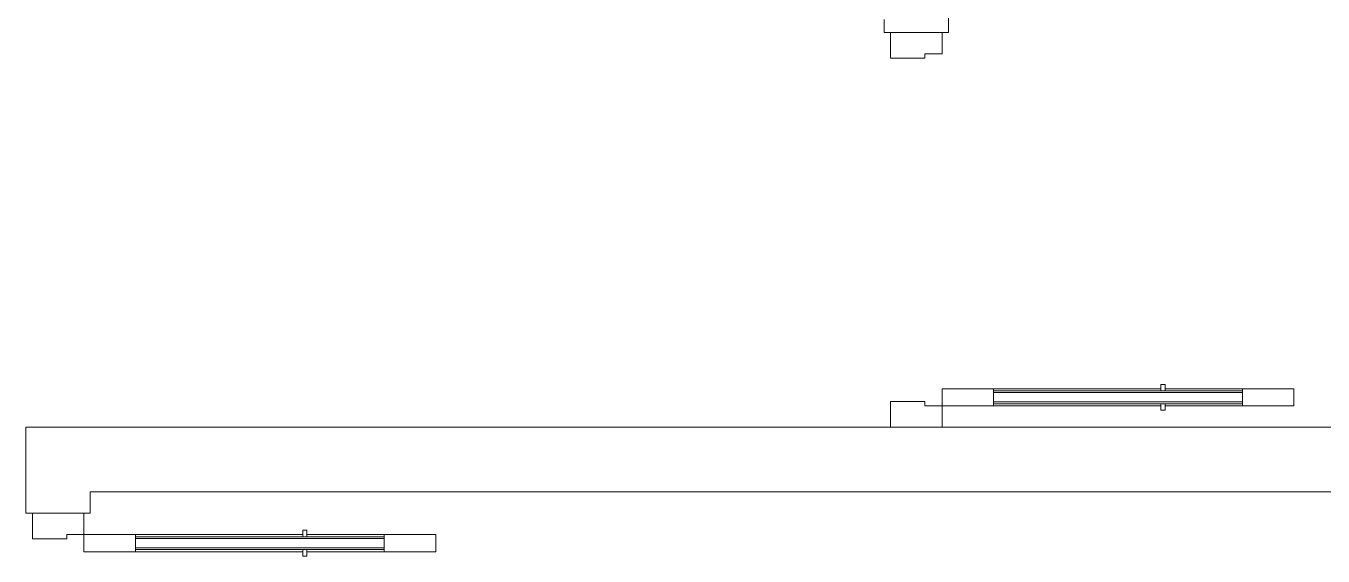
# Model space of a CAD drawing. Header units: metres. Extents: x 0 to 2861, y -1 to 1496.
# Drawn here: x 4.461 to 7.484, y 30.122 to 31.357 of the extents above; entities that cross this region are included whole.
import ezdxf

# ---------------------------------------------------------------- set-up
doc = ezdxf.new("R2010")
doc.units = ezdxf.units.M
doc.layers.add('ARS-KUSEN', color=25, linetype='Continuous', lineweight=9)
doc.layers.add('ARS_DINDING', color=1, linetype='Continuous', lineweight=15)

msp = doc.modelspace()

# ---------------------------------------------------------------- linework, layer by layer
at = {"layer": 'ARS-KUSEN'}
for points in [[(6.5963, 31.3415), (6.5963, 31.2915), (6.5563, 31.2915), (6.5563, 31.2815), (6.4763, 31.2815), (6.4763, 31.3415)], [(6.5963, 30.4715), (6.7163, 30.4715), (6.7163, 30.5115), (6.5963, 30.5115)], [(7.1063, 30.5065), (7.1163, 30.5065), (7.1163, 30.5215), (7.1063, 30.5215)], [(7.2963, 30.4715), (7.4163, 30.4715), (7.4163, 30.5115), (7.2963, 30.5115)], [(6.5963, 30.4215), (6.5963, 30.4715), (6.5563, 30.4715), (6.5563, 30.4815), (6.4763, 30.4815), (6.4763, 30.4215)], [(7.1063, 30.4765), (7.1163, 30.4765), (7.1163, 30.4615), (7.1063, 30.4615)]]:
    msp.add_lwpolyline(points, close=True, dxfattribs=at)
at = {"layer": 'ARS-KUSEN', "color": 16}
for points in [[(7.1063, 30.5115), (6.7163, 30.5115), (6.7163, 30.4715), (7.1063, 30.4715)], [(7.1163, 30.4715), (7.2963, 30.4715), (7.2963, 30.5115), (7.1163, 30.5115)], [(4.7163, 30.1315), (4.7163, 30.1715)], [(4.7163, 30.1715), (5.1063, 30.1715)], [(5.1163, 30.1715), (5.2963, 30.1715)], [(5.2963, 30.1715), (5.2963, 30.1315)], [(5.1063, 30.1315), (4.7163, 30.1315)], [(5.2963, 30.1315), (5.1163, 30.1315)]]:
    msp.add_lwpolyline(points, dxfattribs=at)
at = {"layer": 'ARS-KUSEN'}
for points in [[(6.7163, 30.5065), (7.2963, 30.5065)], [(6.7163, 30.5025), (7.2963, 30.5025)], [(6.7163, 30.4805), (7.2963, 30.4805)], [(6.7163, 30.4765), (7.2963, 30.4765)], [(4.4763, 30.1615), (4.4763, 30.2215)], [(4.4763, 30.2215), (4.5963, 30.2215)], [(4.5963, 30.2215), (4.5963, 30.1715)], [(4.5963, 30.1715), (4.5563, 30.1715)], [(4.5563, 30.1715), (4.5563, 30.1615)], [(4.5963, 30.1715), (4.7163, 30.1715)], [(4.5963, 30.1315), (4.5963, 30.1715)], [(4.7163, 30.1715), (4.7163, 30.1315)], [(5.1163, 30.1815), (5.1063, 30.1815)], [(5.1063, 30.1815), (5.1063, 30.1665)], [(5.1163, 30.1665), (5.1163, 30.1815)], [(5.2963, 30.1715), (5.4163, 30.1715)], [(5.2963, 30.1315), (5.2963, 30.1715)], [(5.4163, 30.1715), (5.4163, 30.1315)], [(4.5563, 30.1615), (4.4763, 30.1615)], [(4.7163, 30.1665), (5.2963, 30.1665)], [(4.7163, 30.1625), (5.2963, 30.1625)], [(4.7163, 30.1405), (5.2963, 30.1405)], [(5.1063, 30.1665), (5.1163, 30.1665)], [(4.7163, 30.1315), (4.5963, 30.1315)], [(4.7163, 30.1365), (5.2963, 30.1365)], [(5.1063, 30.1365), (5.1163, 30.1365)], [(5.1063, 30.1215), (5.1063, 30.1365)], [(5.1163, 30.1215), (5.1063, 30.1215)], [(5.1163, 30.1365), (5.1163, 30.1215)], [(5.4163, 30.1315), (5.2963, 30.1315)]]:
    msp.add_lwpolyline(points, dxfattribs=at)
at = {"layer": 'ARS_DINDING', "color": 251}
for points in [[(6.6113, 33.2132), (6.6113, 31.3415), (6.4613, 31.3415), (6.4613, 31.3715)], [(8.4613, 30.4215), (4.4613, 30.4215)], [(4.4613, 30.4215), (4.4613, 30.2215)], [(6.4613, 30.4215), (6.6113, 30.4215)], [(4.6113, 30.2715), (8.6113, 30.2715)], [(4.6113, 30.2715), (4.6113, 30.2215)], [(6.6113, 30.2715), (6.4613, 30.2715)], [(4.6113, 30.2215), (4.4613, 30.2215)]]:
    msp.add_lwpolyline(points, dxfattribs=at)

doc.saveas('drawing.dxf')
